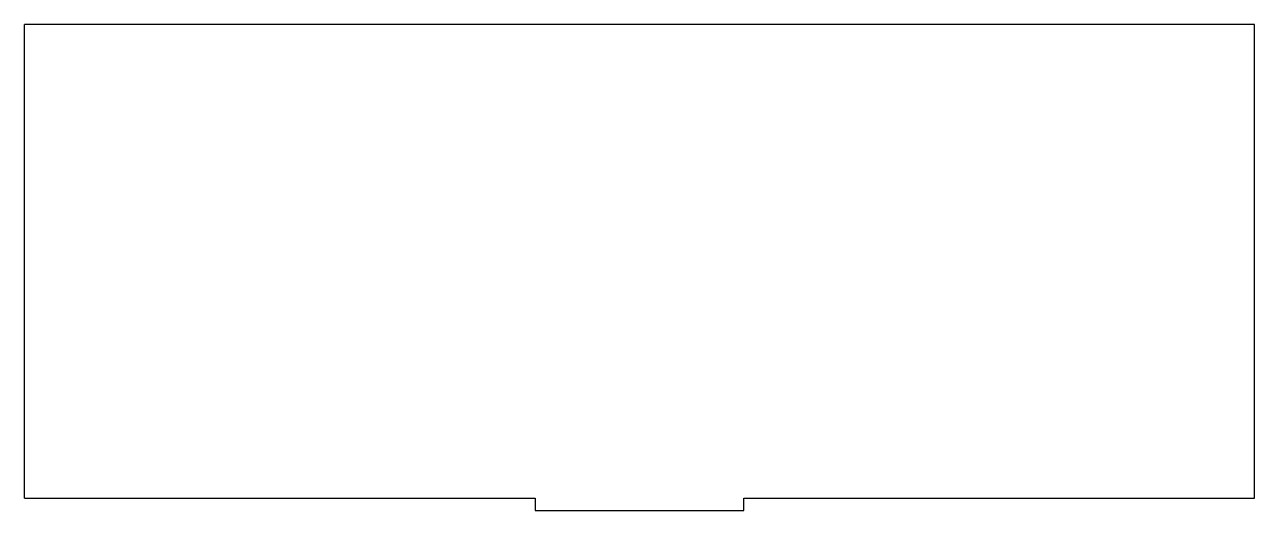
# Model space of a CAD drawing. Header units: millimetres. Extents: x -11 to 206, y -78 to 8.
import ezdxf

# ---------------------------------------------------------------- set-up
doc = ezdxf.new("R2010")
doc.units = ezdxf.units.MM

msp = doc.modelspace()

# ---------------------------------------------------------------- linework, layer by layer
for p, q in [((206.35, 7.87), (-11.05, 7.87)), ((-11.05, -75.85), (-11.05, 7.87)), ((206.35, -75.85), (206.35, 7.87)), ((-11.05, -75.85), (79.2, -75.85)), ((79.2, -75.85), (79.2, -78)), ((116.1, -75.85), (206.35, -75.85)), ((116.1, -78), (116.1, -75.85)), ((79.2, -78), (116.1, -78))]:
    msp.add_line(p, q)

doc.saveas('drawing.dxf')
